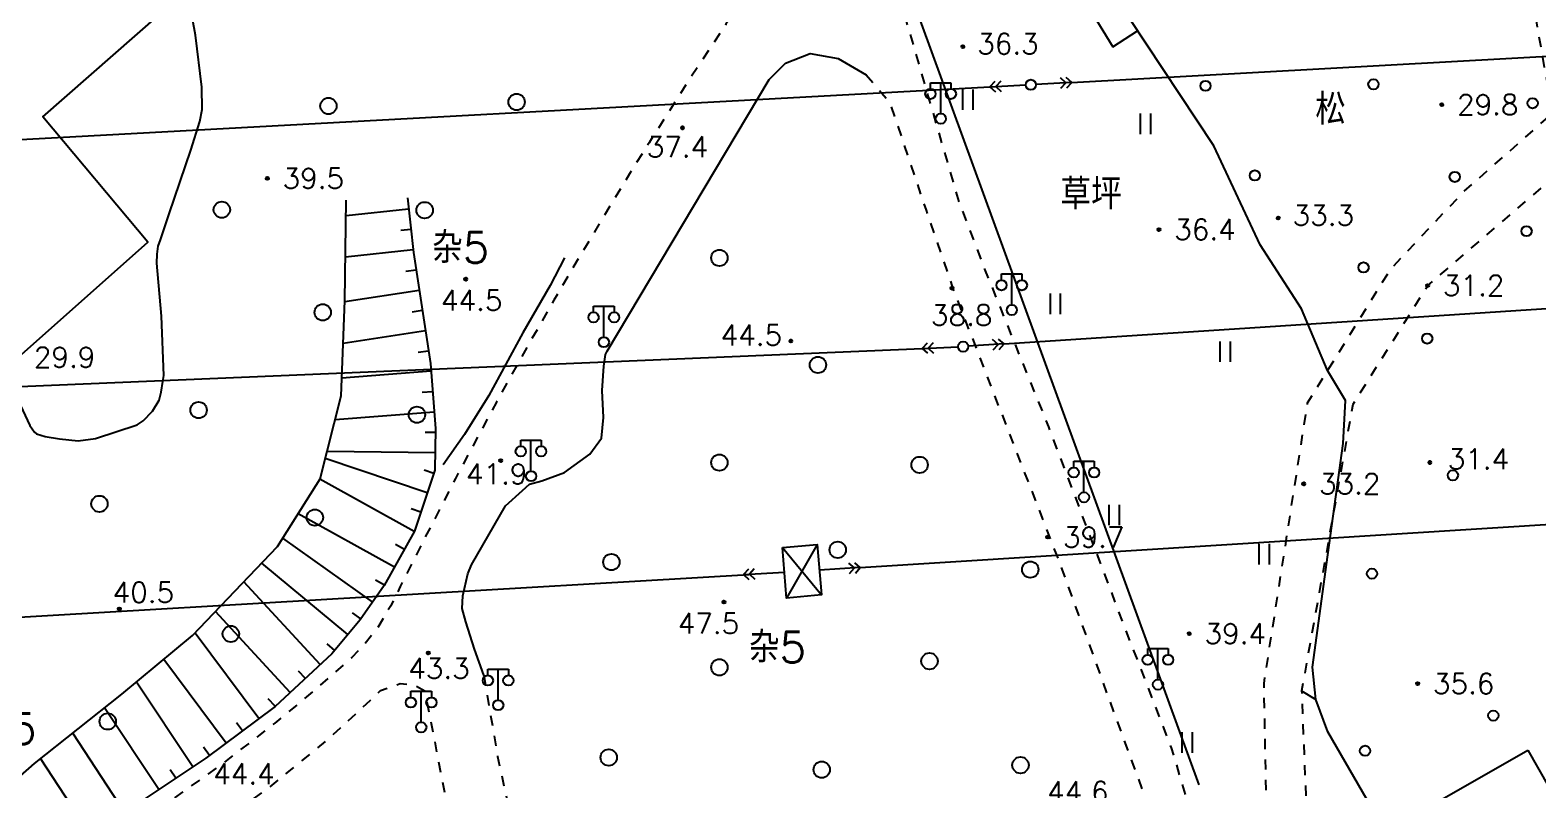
# Model space of a CAD drawing. Extents: x 115374 to 116875, y 149866 to 152432.
# Drawn here: x 115762.7 to 115910, y 150836 to 150910.2 of the extents above; entities that cross this region are included whole.
import ezdxf
from ezdxf.enums import TextEntityAlignment as Align

# ---------------------------------------------------------------- set-up
doc = ezdxf.new("R2010")
doc.units = 0
doc.header["$MEASUREMENT"] = 0
doc.header["$PDMODE"] = 32
doc.header["$PDSIZE"] = 0.3
doc.linetypes.add('X6', pattern=[2, 1, -1])
doc.layers.get('0').update_dxf_attribs({"linetype": 'CONTINUOUS'})
for name, color, linetype in [('DLDW', 14, 'CONTINUOUS'), ('DLSS', 5, 'CONTINUOUS'), ('DMTZ', 5, 'CONTINUOUS'), ('GCD', 1, 'CONTINUOUS'), ('GXYZ', 2, 'CONTINUOUS'), ('YZH', 2, 'CONTINUOUS'), ('ZBTZ', 5, 'CONTINUOUS')]:
    doc.layers.add(name, color=color, linetype=linetype)
doc.styles.add('HZ', font='rs.shx', dxfattribs={"bigfont": 'hztxt.shx'})
doc.linetypes.add('X20', pattern='A,4.5,[145,symbolx.shx,S=1,R=0,X=0,Y=0],4.5,-0.5,[146,symbolx.shx,S=1,R=0,X=0,Y=0],-0.5', length=10)
doc.linetypes.add('X35', pattern='A,2,[4,symbolt.shx,S=1,R=0,X=0,Y=0],2,[28,symbolt.shx,S=1,R=0,X=0,Y=0],1e-11', length=4)
doc.linetypes.add('X36', pattern='A,2,[4,symbolt.shx,S=1,R=180,X=0,Y=0],2,[28,symbolt.shx,S=1,R=180,X=0,Y=0],1e-11', length=4)
doc.linetypes.add('X4', pattern='A,0,-1e-09,[149,symbolx.shx,S=0.15,R=0,X=0,Y=0],-1.6', length=1.6)
doc.linetypes.add('X40', pattern='A,2,[150,symbolx.shx,S=1,R=0,X=0,Y=0],2,[151,symbolx.shx,S=1,R=0,X=0,Y=0],1e-11', length=4)
doc.linetypes.add('X48', pattern='A,0,-1e-09,[149,symbolx.shx,S=0.15,R=0,X=0,Y=0],-1', length=1)
doc.linetypes.add('X49', pattern='A,0,[5,symbolt.shx,S=1,R=0,X=0,Y=0],-10', length=10)

# ---------------------------------------------------------------- blocks, each defined once
blk = doc.blocks.new('GC122')
blk.add_circle((0, 0), 0.8)
blk = doc.blocks.new('GC121')
for p, q in [((-0.5, -0.64), (-0.5, 1.36)), ((-0.5, -0.64), (-0.5, 0.86)), ((0.5, -0.64), (0.5, 1.36))]:
    blk.add_line(p, q)
blk = doc.blocks.new('GC159')
blk.add_circle((0.73, 0.68), 0.5)
blk = doc.blocks.new('GC097')
for p, q in [((-1, 2.92), (-1, 3.52)), ((-1, 3.52), (1, 3.52)), ((0, 0.52), (0, 3.52)), ((1, 3.52), (1, 2.92))]:
    blk.add_line(p, q)
for centre in [(-1, 2.42), (1, 2.42), (0.01, 0)]:
    blk.add_circle(centre, 0.5)
blk = doc.blocks.new('GC155')
for p, q in [((4, 0), (0.5, 0)), ((3.42, 0), (2.92, 0.5)), ((2.92, -0.5), (3.42, 0)), ((4, 0), (3.5, 0.5)), ((3.5, -0.5), (4, 0))]:
    blk.add_line(p, q)
blk.add_circle((0, 0), 0.5)
blk = doc.blocks.new('GC297')
at = {"linetype": 'Continuous'}
blk.add_line((4, 0), (0, 0), dxfattribs=at)
for p, q in [((3.42, 0), (2.92, 0.5)), ((2.92, -0.5), (3.42, 0)), ((4, 0), (3.5, 0.5)), ((3.5, -0.5), (4, 0))]:
    blk.add_line(p, q)

msp = doc.modelspace()

# ---------------------------------------------------------------- linework, layer by layer
at = {"layer": 'DLDW', "linetype": 'X4', "elevation": 7.24, "flags": 128}
msp.add_lwpolyline([(115750.84, 150891.02), (115761.52, 150878.29), (115774.15, 150889.55), (115763.91, 150901.79), (115777.64, 150913.88), (115765.22, 150928.82), (115763.3, 150930.98), (115723.15, 150895.35), (115737.07, 150879.66), (115750.84, 150891.02)], close=True, dxfattribs=at)
at = {"layer": 'DLSS', "linetype": 'X6', "flags": 128}
for points, elevation in [([(115774.64, 151000), (115773.67, 150998.88), (115770.54, 150992.6), (115768.82, 150988.79), (115766.59, 150983.61), (115764.82, 150979.37), (115761.86, 150972.31), (115758.04, 150964.97), (115755.99, 150961.47), (115755.26, 150960.65), (115754.31, 150960.42), (115751.51, 150960.39), (115748.08, 150960.31), (115744.69, 150959.88), (115741.18, 150958.94), (115737.61, 150956.29), (115734.7, 150952.99), (115733.1, 150950.49), (115731.81, 150947.44), (115730.61, 150941.29), (115729.93, 150932.13), (115729.91, 150923.6), (115730.1, 150919.4), (115729.53, 150916.42), (115728.17, 150913.3), (115725.86, 150910.11), (115720.92, 150905.94), (115715.23, 150901.15), (115711.03, 150897.5), (115703.64, 150890.78), (115697.73, 150885.15), (115693.85, 150881.32), (115690.4, 150876.79), (115687.9, 150870.13), (115686.82, 150865.61), (115686.28, 150861.77), (115686.11, 150857.9), (115686.21, 150853.6), (115686.62, 150849.62), (115687.32, 150844.01), (115688.58, 150838.28), (115691.08, 150830.88), (115693.61, 150825.36), (115695.05, 150822.72), (115697.84, 150818.34), (115701.88, 150813.13), (115707.08, 150808.54), (115712.23, 150804.83), (115718.95, 150800.76), (115726.73, 150796.49), (115732.61, 150793.49), (115736.83, 150791.61), (115738.87, 150790.91), (115741.21, 150790.81), (115744.15, 150791.5), (115746.66, 150793.1), (115748.59, 150795.2), (115752.08, 150800.03), (115754.84, 150804.17), (115758.17, 150809.5), (115761.64, 150815.67), (115764.67, 150820.58), (115768.43, 150823.92), (115776.41, 150829.62), (115785.67, 150835.98), (115791.56, 150840.77), (115795.87, 150844.75), (115796.88, 150845.72), (115798.83, 150846.43), (115800.17, 150846.3), (115801.22, 150845.69), (115802.87, 150837.24), (115804.84, 150827.13), (115808.04, 150810.77), (115809.51, 150803.25), (115808.18, 150801.16), (115806.86, 150798.96), (115806.05, 150797.47), (115805.08, 150795.6), (115804.74, 150794.98), (115804.45, 150794.64), (115804, 150794.31), (115803.61, 150794.07), (115803.11, 150793.91), (115794.5, 150792.13), (115788.26, 150790.85)], 31.86), ([(115901.89, 150977.24), (115895.15, 150974.39), (115891.44, 150972.51), (115888.81, 150971.1), (115885.86, 150969.44), (115882.81, 150967.64), (115880.1, 150965.93), (115877.88, 150964.37), (115876.51, 150963.34), (115874.62, 150961.8), (115873.1, 150960.46), (115871.72, 150959.17), (115870.28, 150957.73), (115868.67, 150955.98), (115867.48, 150954.6), (115866.58, 150953.53), (115865.55, 150952.3), (115864.42, 150950.96), (115862.72, 150948.94), (115861.81, 150947.86), (115858.74, 150944.21), (115856.82, 150941.93), (115854.42, 150939.08), (115851.79, 150935.96), (115848.72, 150932.31), (115845.89, 150928.95), (115843.6, 150926.23), (115842.45, 150924.87), (115842.21, 150924.58), (115841.02, 150922.7), (115839.84, 150921.03), (115838.12, 150918.83), (115836.48, 150916.97), (115835.16, 150915.6), (115833.94, 150914.44), (115832.72, 150913.35), (115831.87, 150912.64), (115830.65, 150910.83), (115828.09, 150906.97), (115825.99, 150903.74), (115823.14, 150899.25), (115821.23, 150896.2), (115816.22, 150887.93), (115813.84, 150883.86), (115811.4, 150879.61), (115808.22, 150873.9), (115804.22, 150866.44), (115801.26, 150860.72), (115800.03, 150858.29), (115798.83, 150855.89), (115797.9, 150854.01), (115796.6, 150851.86), (115795.25, 150850.16), (115794.1, 150848.97), (115791.97, 150847.08), (115789.17, 150844.68), (115786.56, 150842.54), (115782.13, 150839.11), (115779.33, 150837.07), (115776.65, 150835.19), (115772.83, 150832.7), (115769.59, 150830.51), (115766.53, 150828.22), (115764.19, 150826.32), (115763.32, 150825.57), (115762.06, 150824.28), (115761, 150823), (115760.18, 150821.85), (115759.25, 150820.31), (115758.55, 150819.01), (115757.52, 150817.2), (115756.35, 150815.09), (115755.49, 150813.49), (115754.7, 150811.97), (115754.34, 150811.28), (115753.69, 150809.99), (115752.93, 150808.47), (115751.69, 150805.8), (115751.05, 150804.49), (115750.02, 150802.62), (115748.86, 150801), (115747.73, 150799.71), (115746.57, 150798.61), (115744.93, 150797.34), (115743.46, 150796.43), (115742.66, 150796.1), (115741.67, 150795.81), (115739.24, 150795.55), (115737.75, 150795.7), (115735.62, 150796.36), (115733.95, 150797.35), (115731.89, 150798.57), (115729.84, 150799.79), (115729.15, 150800.19), (115727.28, 150801.28), (115725.36, 150802.39), (115723.79, 150803.29), (115721.97, 150804.33), (115720.11, 150805.38), (115718.08, 150806.51), (115716.22, 150807.54), (115714.64, 150808.41), (115712.59, 150809.53), (115711.28, 150810.23), (115709.21, 150811.55), (115707.66, 150812.81), (115706.35, 150814.04), (115705.08, 150815.4), (115703.83, 150816.93), (115702.63, 150818.65), (115701.54, 150820.5), (115700.98, 150821.6), (115700.24, 150822.78), (115699.66, 150824.03), (115698.93, 150825.46), (115698.07, 150827.28), (115697.09, 150829.51), (115696.5, 150830.97), (115695.72, 150833.05), (115695.01, 150835.15), (115694.29, 150837.12), (115693.59, 150839.29), (115693.05, 150841.1), (115692.52, 150843.13), (115692.07, 150845), (115691.66, 150847.02), (115691.3, 150849.02), (115690.95, 150851.4), (115690.53, 150853.82), (115690.32, 150855.72), (115690.21, 150858.22), (115690.23, 150859.75), (115690.34, 150861.58), (115690.63, 150863.92), (115690.96, 150865.72), (115691.41, 150867.55), (115692.09, 150869.77), (115692.73, 150871.47), (115693.47, 150873.16), (115694.36, 150874.92), (115694.79, 150875.69), (115695.29, 150876.55), (115696.38, 150878.02), (115697.94, 150879.51), (115699.52, 150880.76), (115701.27, 150882.16), (115702.61, 150883.24), (115704.24, 150884.57), (115705.74, 150885.81), (115707.14, 150886.97), (115709.01, 150888.55), (115710.38, 150889.72), (115711.74, 150890.89), (115713.11, 150892.09), (115714.47, 150893.28), (115716.19, 150894.81), (115717.51, 150896), (115719.09, 150897.44), (115720.46, 150898.7), (115721.84, 150899.98), (115723.36, 150901.41), (115724.43, 150902.43), (115725.68, 150903.62), (115726.85, 150904.76), (115727.86, 150905.74), (115728.85, 150906.69), (115729.63, 150907.63), (115730.61, 150908.91), (115730.98, 150909.44), (115731.68, 150910.55), (115732.06, 150911.24), (115732.59, 150912.28), (115732.92, 150913.01), (115733.36, 150914.09), (115733.64, 150914.9), (115733.99, 150916.12), (115734.42, 150918.08), (115734.51, 150918.67), (115734.38, 150920.33), (115734.31, 150921.44), (115734.23, 150922.98), (115734.17, 150924.71), (115734.12, 150926.74), (115734.11, 150929.07), (115734.14, 150930.85), (115734.19, 150932.61), (115734.3, 150934.86), (115734.46, 150937.11), (115734.58, 150938.63), (115734.84, 150941.15), (115735.36, 150943.45), (115735.92, 150945.19), (115736.66, 150947.04), (115737.62, 150948.93), (115738.24, 150949.91), (115738.95, 150950.98), (115740, 150952.45), (115740.99, 150953.53), (115742.68, 150954.76), (115744.12, 150955.57), (115745.63, 150956.15), (115746.65, 150956.35), (115748.31, 150956.51), (115752.08, 150956.52), (115753.72, 150956.43), (115754.81, 150956.34), (115755.81, 150956.36), (115756.73, 150956.51), (115758.05, 150957.05), (115759.12, 150957.75), (115759.52, 150958.11), (115760.55, 150959.74), (115762.69, 150963.5), (115764.92, 150967.73), (115766.93, 150972), (115769.03, 150977.09), (115770.44, 150980.66), (115772.59, 150986), (115774.22, 150989.72), (115776.24, 150993.99), (115776.75, 150994.93), (115778.33, 150997.52), (115779.45, 150999.14), (115780.27, 151000)], 21.43), ([(115844.36, 150905.89), (115846.66, 150903.19), (115850.21, 150892.67), (115852.84, 150884.98), (115863.17, 150858.44), (115868.85, 150842.8), (115871.68, 150835.12), (115874.31, 150824.7), (115878.06, 150805.92), (115882.82, 150790.34), (115898.06, 150748.64), (115905.49, 150730.55), (115916.3, 150708.39), (115920.88, 150699.66), (115928.88, 150683.47), (115927.87, 150678.84), (115926.57, 150677.69), (115906.46, 150670.54)], 38.06), ([(115807, 150847.24), (115808.33, 150839.29), (115809.37, 150834.51), (115813.02, 150815.76), (115815.55, 150804.42), (115819.86, 150801.54), (115825.11, 150798.21), (115839.48, 150801.05)], 38.06)]:
    msp.add_lwpolyline(points, dxfattribs=dict(at, elevation=elevation))
msp.add_lwpolyline([(115937.2, 150985.84), (115934.81, 150984.92), (115914.26, 150975.47), (115894.49, 150966.2, 0.114862), (115872.48, 150949.66), (115861.33, 150936.42), (115848.72, 150921.44), (115848.72, 150921.44, 0.179841), (115846.85, 150916.01), (115853.44, 150893.4), (115855.93, 150886.89), (115862.17, 150871.51), (115869.62, 150851.88), (115874.17, 150840.15), (115877.65, 150828.46), (115879.69, 150818.33), (115881.3, 150810.11), (115882.63, 150804.64), (115885.28, 150795.73), (115887.98, 150787.5), (115893.69, 150771.58), (115897.37, 150761.67), (115898.94, 150757.73)], format="xyb", dxfattribs=at)
msp.add_lwpolyline([(115943.83, 150832.63), (115949.65, 150836.05), (115948.94, 150837.24), (115938.93, 150853.87), (115928.35, 150871.48), (115920, 150885.37), (115913.83, 150895.64), (115910.78, 150895.23), (115899.23, 150885.3), (115891.92, 150873.69), (115886.91, 150845.69), (115887.45, 150832.23), (115883.52, 150832.16), (115883.24, 150846.43), (115887.5, 150873.84), (115895.63, 150886.93), (115902.79, 150894.51), (115911.28, 150901.99), (115911.34, 150902.71), (115907.73, 150923.38)], dxfattribs=at)
at = {"layer": 'DMTZ', "linetype": 'Continuous'}
for p, q in [((115799.64, 150892.77), (115793.53, 150892.1)), ((115799.86, 150890.78), (115798.87, 150890.67)), ((115800.08, 150888.79), (115793.47, 150888.07)), ((115800.37, 150886.81), (115799.38, 150886.66)), ((115800.67, 150884.83), (115793.41, 150883.72)), ((115800.97, 150882.86), (115799.99, 150882.71)), ((115801.28, 150880.88), (115793.26, 150879.65)), ((115801.58, 150878.9), (115800.59, 150878.75)), ((115801.83, 150876.92), (115793.13, 150876.25)), ((115801.98, 150874.93), (115800.98, 150874.85)), ((115802.13, 150872.93), (115792.47, 150872.19)), ((115802.25, 150870.94), (115801.25, 150870.95)), ((115802.23, 150868.94), (115791.67, 150869.07)), ((115801.47, 150865.06), (115791.49, 150868.39)), ((115802.1, 150866.95), (115801.15, 150867.27)), ((115800.2, 150861.26), (115790.96, 150866.38)), ((115798.26, 150857.77), (115788.84, 150862.99)), ((115800.84, 150863.16), (115799.89, 150863.48)), ((115796.14, 150854.38), (115787.34, 150860.61)), ((115799.23, 150859.51), (115798.35, 150860)), ((115793.71, 150851.2), (115785.3, 150858.19)), ((115791.01, 150848.26), (115783.53, 150856.34)), ((115797.29, 150856.02), (115796.41, 150856.5)), ((115788.08, 150845.54), (115780.76, 150853.44)), ((115794.98, 150852.75), (115794.17, 150853.33)), ((115785.01, 150842.99), (115778.77, 150851.35)), ((115792.44, 150849.66), (115791.67, 150850.3)), ((115781.81, 150840.59), (115775.71, 150848.76)), ((115778.55, 150838.27), (115773.05, 150846.56)), ((115789.55, 150846.9), (115788.87, 150847.64)), ((115786.61, 150844.19), (115785.93, 150844.92)), ((115775.22, 150836.06), (115769.93, 150844.04)), ((115783.41, 150841.79), (115782.81, 150842.59)), ((115771.88, 150833.85), (115766.82, 150841.58)), ((115768.53, 150831.66), (115763.67, 150839.09)), ((115780.2, 150839.4), (115779.61, 150840.2)), ((115776.88, 150837.16), (115776.33, 150838))]:
    msp.add_line(p, q, dxfattribs=at)
at = {"layer": 'DMTZ', "linetype": 'X35', "flags": 128}
for points, elevation in [([(115856.82, 150928.54), (115859.91, 150923.1), (115866.52, 150911.82), (115868.48, 150908.61)], 32.25), ([(115739.66, 150880.26), (115741.86, 150881.74), (115743.26, 150882.82), (115744.66, 150884.44), (115745.78, 150886.03), (115746.24, 150886.67), (115746.93, 150887.16), (115748.65, 150887.9), (115749.66, 150887.98), (115751.46, 150887.28), (115753.8, 150885.72), (115754.45, 150885.26), (115755.5, 150884.19), (115759.91, 150877.42), (115762.64, 150871.61), (115763.08, 150870.96), (115763.28, 150870.82), (115764.12, 150870.56), (115765.54, 150870.31), (115767.36, 150870.12), (115769.03, 150870.37), (115773.12, 150871.69), (115773.7, 150872.08), (115774.6, 150873.02), (115775.25, 150874.11), (115775.46, 150874.89), (115775.63, 150875.92), (115775.73, 150876.52), (115775.5, 150882.32), (115775.05, 150887.5), (115775.07, 150888.35), (115775.16, 150889.15), (115775.39, 150889.76), (115776.24, 150892.31), (115778.37, 150898.54), (115779.23, 150901.32), (115779.48, 150902.5), (115779.44, 150904.67), (115778.83, 150909.75), (115778.16, 150913.33), (115777.7, 150915.48), (115777.37, 150916.78), (115776.59, 150919.62)], 29.93), ([(115807, 150847.24), (115806.09, 150849.76), (115805.22, 150852.43), (115804.88, 150853.75), (115804.94, 150854.97), (115805.42, 150857.15), (115805.8, 150858), (115809.1, 150863.77), (115810.77, 150865.26), (115811.45, 150865.88), (115812.66, 150866.22), (115814.87, 150867.04), (115817.35, 150868.82), (115818.48, 150870.39), (115818.7, 150872.41), (115818.57, 150875.06), (115818.71, 150877.41), (115818.9, 150878.57), (115819.04, 150878.89), (115834.87, 150905.42), (115836.47, 150907.03), (115838.88, 150907.96), (115841.62, 150907.49), (115844.36, 150905.89)], 38.06)]:
    msp.add_lwpolyline(points, dxfattribs=dict(at, elevation=elevation))
at = {"layer": 'DMTZ', "linetype": 'X48', "elevation": 17, "flags": 128}
msp.add_lwpolyline([(115745.81, 150811.85), (115746.3, 150812.6), (115748.69, 150816.89), (115751.26, 150824.25), (115754.31, 150829.59), (115757.83, 150834.01), (115763.08, 150838.62), (115771.63, 150845.39), (115778.53, 150851.11), (115786.84, 150859.8), (115790.99, 150866.42), (115793.06, 150874.52), (115793.41, 150883.81), (115793.55, 150893.64)], dxfattribs=at)
at = {"layer": 'DMTZ', "linetype": 'Continuous', "elevation": 17, "flags": 128}
msp.add_lwpolyline([(115799.52, 150893.87), (115800.11, 150888.53), (115801.77, 150877.67), (115802.26, 150871.33), (115802.21, 150867.26), (115800.21, 150861.29), (115797.27, 150855.99), (115794.91, 150852.65), (115792.15, 150849.32), (115786.59, 150844.17), (115779.84, 150839.12), (115772.78, 150834.44), (115766.17, 150830.11), (115761.88, 150827.28), (115758.41, 150824.27), (115757, 150821.35), (115755.25, 150816.69), (115753.69, 150813.09), (115752.27, 150810.19), (115751.03, 150807.88)], dxfattribs=at)
at = {"layer": 'DMTZ', "linetype": 'X40', "flags": 128}
msp.add_lwpolyline([(115814.87, 150888), (115813.49, 150885.31), (115810.8, 150880.68), (115807.47, 150874.57), (115805.1, 150870.74), (115803.03, 150867.77)], dxfattribs=at)
at = {"layer": 'DMTZ', "linetype": 'X36', "elevation": 32.78, "flags": 128}
msp.add_lwpolyline([(115930.19, 150794.95), (115927.67, 150793.31), (115923.49, 150791.02), (115919.97, 150790.61), (115918.29, 150791.52), (115914.14, 150797.64), (115912.39, 150801.88), (115911.94, 150804.05), (115912.21, 150805.31), (115912.99, 150806.46), (115919.99, 150810.56), (115920.72, 150811.87), (115919.82, 150814.54), (115919.45, 150815.2), (115916.04, 150821.22), (115912.61, 150818.51), (115908.8, 150816.31), (115906.84, 150816.08), (115904.7, 150817.32), (115901.78, 150820.53), (115900.93, 150821.43), (115897.41, 150828.39), (115896.49, 150830.67), (115896.62, 150831.97), (115897.24, 150833.04), (115898.38, 150833.83), (115909.03, 150839.9)], dxfattribs=at)
at = {"layer": 'GCD'}
for p in [(115853.81, 150908.64, 36.25), (115884.63, 150891.89, 33.26), (115805.22, 150885.92, 44.46), (115836.99, 150879.87, 44.47), (115899.44, 150868.01, 31.45), (115771.37, 150853.7, 40.47), (115801.57, 150849.41, 43.28)]:
    msp.add_point(p, dxfattribs=at)
at = {"layer": 'GCD', "linetype": 'Continuous'}
for p in [(115900.61, 150902.97, 29.8), (115826.41, 150900.71, 37.35), (115785.83, 150895.77, 39.5), (115872.97, 150890.77, 36.4), (115852.75, 150885.04, 38.75), (115899.23, 150885.3, 31.2), (115808.64, 150868.2, 41.85), (115887.12, 150865.93, 33.22), (115862.1, 150860.72, 39.7), (115830.46, 150854.37, 47.5), (115875.93, 150851.29, 39.4), (115898.25, 150846.41, 35.6)]:
    msp.add_point(p, dxfattribs=at)
at = {"layer": 'GXYZ', "linetype": 'Continuous'}
for p, q in [((115864.44, 150905.14, 38.69), (116000, 150912.61, 38.69)), ((115864.44, 150905.14, 38.69), (116000, 150912.61, 38.69)), ((115686.53, 150895.49), (115856.45, 150904.71)), ((115857.84, 150879.59), (116000, 150888.9, 35.47)), ((115685.11, 150872.19), (115849.84, 150879.16)), ((115843.78, 150857.74, -50.55), (116000, 150867.6, -50.55)), ((115836.17, 150859.7, -50.55), (115839.99, 150855.07, -49.46)), ((115836.17, 150859.7, -50.55), (115839.99, 150855.07, -49.46)), ((115839.58, 150860.01, -50.55), (115836.58, 150854.76, -50.55)), ((115839.58, 150860.01, -50.55), (115836.58, 150854.76, -50.55)), ((115685.73, 150848.49, -50.55), (115832.88, 150857.08, -50.55))]:
    msp.add_line(p, q, dxfattribs=at)
at = {"layer": 'GXYZ', "linetype": 'Continuous', "elevation": -50.55, "flags": 128}
msp.add_lwpolyline([(115836.17, 150859.7), (115839.58, 150860.01), (115839.99, 150855.07), (115836.58, 150854.76)], close=True, dxfattribs=at)
at = {"layer": 'YZH', "linetype": 'X20', "flags": 128}
msp.add_lwpolyline([(115953.67, 150779.86), (115935.91, 150771.59), (115934.34, 150773.78), (115920.76, 150790.06), (115919.97, 150790.25), (115918.24, 150791.36), (115913, 150799.15), (115911.25, 150802.73), (115909.77, 150805.79), (115919.87, 150810.78), (115920.15, 150812.36), (115916.41, 150819.9), (115915.36, 150819.6), (115905.51, 150814.53), (115904.93, 150815.72), (115900.59, 150821.22), (115895.42, 150831.44), (115889.47, 150841.71), (115888.29, 150844.85), (115887.97, 150848.02), (115889.48, 150858.98), (115890.13, 150863.71), (115890.98, 150869.86), (115891.19, 150874.07), (115889.45, 150876.99), (115886.89, 150883.04), (115882.87, 150889.28), (115878.32, 150898.96), (115870.08, 150911.39), (115869.83, 150911.67)], dxfattribs=at)
at = {"layer": 'ZBTZ', "linetype": 'X49', "flags": 128}
msp.add_lwpolyline([(115848.73, 150913.71), (115876.86, 150836.52)], dxfattribs=at)
at = {"layer": 'ZBTZ', "linetype": 'X4', "flags": 128}
for points in [[(115868.48, 150908.61), (115870.87, 150910.2)], [(115886.91, 150845.69), (115888.29, 150844.85)]]:
    msp.add_lwpolyline(points, dxfattribs=at)
at = {"layer": 'ZBTZ', "linetype": 'X4', "elevation": 32.78, "flags": 128}
msp.add_lwpolyline([(115909.03, 150839.9), (115911.03, 150836.36)], dxfattribs=at)

# ---------------------------------------------------------------- block references
at = {"layer": 'DLDW', "linetype": 'Continuous'}
for p in [(115851.64, 150901.6, 36.73), (115858.58, 150882.91, 38.58), (115818.72, 150879.77, 40.29), (115811.6, 150866.68, 41.87), (115865.64, 150864.61, 39.43), (115872.87, 150846.31, 40.01), (115808.39, 150844.3, 43.39), (115800.87, 150842.14, 43.23)]:
    msp.add_blockref('GC097', p, dxfattribs=at)
at = {"layer": 'GXYZ', "linetype": 'Continuous'}
for name, p, rotation in [('GC155', (115860.45, 150904.92, 38.69), 183.1040867854025), ('GC155', (115860.45, 150904.92, 38.69), 3.154545972568407), ('GC155', (115853.84, 150879.33, 35.47), 182.4248051383856), ('GC155', (115853.84, 150879.33, 35.47), 3.745502875548282), ('GC297', (115839.79, 150857.49, -50.55), 3.609498857386148), ('GC297', (115836.37, 150857.29, -50.55), 183.3411306992466)]:
    msp.add_blockref(name, p, dxfattribs=dict(at, rotation=rotation))
at = {"layer": 'ZBTZ', "linetype": 'Continuous'}
for name, p in [('GC159', (115893.2, 150904.28)), ('GC122', (115810.2, 150903.23)), ('GC121', (115854.31, 150903.09)), ('GC159', (115876.79, 150904.13)), ('GC122', (115791.81, 150902.84)), ('GC159', (115908.76, 150902.43)), ('GC121', (115871.67, 150900.74)), ('GC159', (115881.61, 150895.38)), ('GC159', (115901.15, 150895.23)), ('GC122', (115781.39, 150892.71)), ('GC122', (115801.21, 150892.66)), ('GC159', (115908.17, 150889.93)), ('GC122', (115830.02, 150888)), ('GC159', (115892.24, 150886.39)), ('GC122', (115791.25, 150882.68)), ('GC121', (115862.86, 150883.15)), ('GC159', (115898.46, 150879.44)), ('GC121', (115879.46, 150878.47)), ('GC122', (115839.64, 150877.54)), ('GC122', (115779.12, 150873.13)), ('GC122', (115800.46, 150872.68)), ('GC122', (115830.02, 150868)), ('GC122', (115849.58, 150867.78)), ('GC159', (115900.97, 150866.08)), ('GC122', (115769.43, 150863.97)), ('GC122', (115790.48, 150862.63)), ('GC121', (115868.61, 150862.52)), ('GC122', (115841.58, 150859.48)), ('GC121', (115883.27, 150858.69)), ('GC122', (115819.46, 150858.28)), ('GC122', (115860.4, 150857.55)), ('GC159', (115893.06, 150856.47)), ('GC122', (115782.27, 150851.26)), ('GC122', (115850.55, 150848.6)), ('GC122', (115830.02, 150848)), ('GC122', (115770.24, 150842.71)), ('GC159', (115904.92, 150842.6)), ('GC121', (115875.74, 150840.3)), ('GC122', (115819.2, 150839.19)), ('GC122', (115859.44, 150838.44)), ('GC159', (115892.38, 150839.17)), ('GC122', (115840.02, 150838))]:
    msp.add_blockref(name, p, dxfattribs=at)

# ---------------------------------------------------------------- texts
at = {"layer": 'GCD', "linetype": 'Continuous', "lineweight": -3, "style": 'HZ'}
for s, p in [('36.3', (115855.21, 150907.92, 36.25)), ('33.3', (115886.04, 150891.16, 33.26)), ('44.5', (115802.81, 150882.85, 44.46)), ('44.5', (115830.14, 150879.45, 44.47)), ('31.4', (115901.2, 150867.36, 31.45)), ('40.5', (115770.72, 150854.32, 40.47)), ('43.3', (115799.61, 150846.9, 43.28)), ('44.6', (115862.05, 150834.85, 44.62))]:
    msp.add_text(s, height=2, dxfattribs=at).set_placement(p)
at = {"layer": 'GCD', "linetype": 'Continuous', "style": 'HZ'}
for s, p in [('29.8', (115902.11, 150901.97, 29.8)), ('37.4', (115822.92, 150897.85, 37.35)), ('39.5', (115787.33, 150894.77, 39.5)), ('36.4', (115874.47, 150889.77, 36.4)), ('31.2', (115900.73, 150884.3, 31.2)), ('38.8', (115850.69, 150881.4, 38.75)), ('29.9', (115763.02, 150877.29, 29.9)), ('41.9', (115805.25, 150865.89, 41.85)), ('33.2', (115888.62, 150864.93, 33.22)), ('39.7', (115863.6, 150859.72, 39.7)), ('47.5', (115825.95, 150851.29, 47.5)), ('39.4', (115877.43, 150850.29, 39.4)), ('35.6', (115899.75, 150845.41, 35.6)), ('44.4', (115780.55, 150836.59, 44.39))]:
    msp.add_text(s, height=2, dxfattribs=at).set_placement(p)
at = {"layer": 'ZBTZ', "linetype": 'Continuous', "style": 'HZ'}
for s, p in [('松', (115889.74, 150902.68)), ('草坪', (115866.34, 150894.39)), ('杂5', (115804.72, 150889.16)), ('杂5', (115835.69, 150850.13)), ('杂5', (115760.5, 150842.16))]:
    msp.add_text(s, height=3, dxfattribs=at).set_placement(p, align=Align.MIDDLE)

doc.saveas('drawing.dxf')
